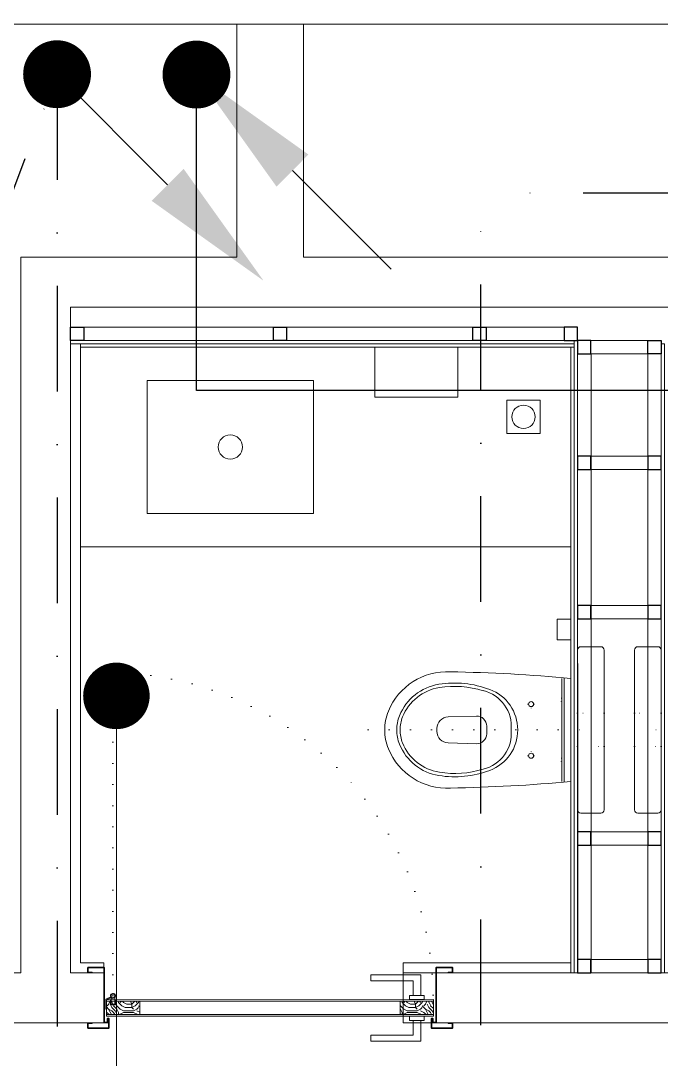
# Model space of a CAD drawing. Header units: metres. Extents: x -19121 to 152404, y -12107 to 29421.
# Drawn here: x 92605 to 92797.6, y 1819.1 to 2131.1 of the extents above; entities that cross this region are included whole.
import ezdxf

# ---------------------------------------------------------------- set-up
doc = ezdxf.new("R2010")
doc.units = ezdxf.units.M
doc.header["$LTSCALE"] = 50
doc.header["$MEASUREMENT"] = 0
for name, pattern in [('DASHDOT', [25.4, 12.7, -6.35, 0, -6.35]), ('DOT2', [0.125, 0, -0.125]), ('HIDDEN', [0.375, 0.25, -0.125])]:
    doc.linetypes.add(name, pattern=pattern)
doc.layers.get('0').update_dxf_attribs({"color": 9, "lineweight": 9})
for name, color, linetype, lineweight in [('00', 9, 'Continuous', 9), ('01', 9, 'Continuous', 9), ('06C @ 1', 9, 'Continuous', 9), ('09', 9, 'Continuous', 9), ('10', 9, 'Continuous', 9), ('12', 9, 'Continuous', 9), ('20', 9, 'DOT2', 9), ('21_mahal200', 9, 'Continuous', 9), ('40x40 profil', 3, 'Continuous', 9), ('Alçıpan', 2, 'Continuous', 9), ('E-KABLO', 7, 'Continuous', 30), ('E-OK', 3, 'Continuous', 30), ('SERAMİK', 9, 'Continuous', 9), ('TEFRİŞ', 9, 'Continuous', 9)]:
    doc.layers.add(name, color=color, linetype=linetype, lineweight=lineweight)
doc.styles.add('MuuM_TEXT-STANDART', font='ARIALN.TTF')
doc.dimstyles.new('MuuM_DIM200', dxfattribs={"dimscale": 20, "dimtxt": 2, "dimasz": 1, "dimexe": 1, "dimexo": 1, "dimgap": 1, "dimtad": 1, "dimdec": 1, "dimrnd": 0.5, "dimdsep": 46, "dimtxsty": 'MuuM_TEXT-STANDART', "dimblk": 'ARCHTICK', "dimcen": 0, "dimdle": 0.15, "dimclrd": 256, "dimclre": 256, "dimclrt": 256, "dimadec": 0, "dimazin": 0, "dimtfac": 5, "dimtdec": 1, "dimtix": 1, "dimtmove": 2, "dimatfit": 3, "dimldrblk": 'DOT', "dimfxl": 3, "dimfxlon": 1, "dimtolj": 1, "dimlwd": -1, "dimlwe": -1, "dimarcsym": 0})

# ---------------------------------------------------------------- blocks, each defined once
blk = doc.blocks.new('*U239')
at = {"layer": 'E-OK', "color": 3, "linetype": 'Continuous'}
blk.add_line((-97.78, -97.71), (0, 0), dxfattribs=at)
at = {"layer": 'E-OK', "color": 4, "linetype": 'Continuous', "const_width": 30}
blk.add_lwpolyline([(-15, 0, 1), (15, 0, 1)], format="xyb", close=True, dxfattribs=at)
at = {"layer": 'E-OK', "color": 3, "linetype": 'Continuous'}
blk.add_solid([(-83.64, -111.86), (-111.91, -83.57), (-182.66, -182.54)], dxfattribs=at)
blk = doc.blocks.new('*U241')
at = {"layer": 'E-OK', "color": 3, "linetype": 'Continuous'}
blk.add_line((84.88, 84.83), (172.11, 172), dxfattribs=at)
at = {"layer": 'E-OK', "color": 4, "linetype": 'Continuous', "const_width": 30}
blk.add_lwpolyline([(-15, 0, 1), (15, 0, 1)], format="xyb", close=True, dxfattribs=at)
at = {"layer": 'E-OK', "color": 3, "linetype": 'Continuous'}
blk.add_solid([(99.02, 70.68), (70.74, 98.97), (0, 0)], dxfattribs=at)
blk = doc.blocks.new('1.Bod.Ara.Sitatik Elk')
at = {"layer": '01'}
blk.add_lwpolyline([(8420, -6500), (8420, -6500), (8420, -6460), (8420, -6150), (9220, -6150), (9220, -6190), (8470, -6190), (8470, -6460), (9015, -6460), (9015, -6545), (9220, -6545), (9220, -6585), (8975, -6585), (8975, -6500), (8470, -6500), (8470, -6585), (8420, -6585), (8420, -6500)], close=True, dxfattribs=at)
blk = doc.blocks.new('_ArchTick')
at = {"color": 0, "linetype": 'ByBlock', "const_width": 0.15}
blk.add_lwpolyline([(-0.5, -0.5), (0.5, 0.5)], dxfattribs=at)
blk = doc.blocks.new('_Dot')
at = {"color": 0, "linetype": 'ByBlock', "lineweight": -2}
blk.add_line((-0.5, 0), (-1, 0), dxfattribs=at)
at = {"color": 0, "linetype": 'ByBlock', "const_width": 0.5}
blk.add_lwpolyline([(-0.25, 0, 1), (0.25, 0, 1)], format="xyb", close=True, dxfattribs=at)
blk = doc.blocks.new('p-kapı kolu')
for points in [[(2.2, 0), (2.2, -1.25), (-2.2, -1.25), (-2.2, 0), (2.2, 0)], [(1.225, -1.25), (1.225, -7.5), (-13.775, -7.5), (-13.775, -5.625), (-1.025, -5.625), (-1.025, -5.625), (-1.025, -1.25), (1.225, -1.25)]]:
    blk.add_lwpolyline(points)
blk = doc.blocks.new('K-AH-01')
at = {"layer": '09'}
h = blk.add_hatch(dxfattribs=at)
h.set_pattern_fill('LOGEND', color=256, scale=10, style=0)
h.set_pattern_definition([(7e-15, (-3944.073, -2726.897), (10, 10), [3, -7]), (7e-15, (-3944.073, -2726.397), (10, 10), [3, -7]), (7e-15, (-3943.573, -2725.397), (10, 10), [2, -8]), (7e-15, (-3943.073, -2724.397), (10, 10), [1.5, -8.5]), (7e-15, (-3943.073, -2723.397), (10, 10), [1, -9]), (7e-15, (-3945.573, -2722.397), (10, 10), [0.5, -2.5, 0.5, -6.5]), (7e-15, (-3944.073, -2721.897), (10, 10), [0.5, -4, 1.5, -4]), (7e-15, (-3942.073, -2721.397), (10, 10), [0.5, -0.5, 0.5, -8.5]), (7e-15, (-3942.573, -2720.897), (10, 10), [0.5, -9.5]), (7e-15, (-3943.073, -2719.897), (10, 10), [1.5, -8.5]), (7e-15, (-3943.073, -2718.897), (10, 10), [2, -8]), (7e-15, (-3943.573, -2717.897), (10, 10), [2.5, -3, 0.5, -4]), (90, (-3947.573, -2723.897), (-10, 10), [0.5, -1, 2.5, -6]), (90, (-3947.073, -2722.897), (-10, 10), [0.5, -0.5, 1.5, -7.5]), (90, (-3946.573, -2718.897), (-10, 10), [1, -9]), (90, (-3946.073, -2722.897), (-10, 10), [2, -3, 0.5, -4.5]), (90, (-3945.573, -2717.397), (-10, 10), [0.5, -9.5]), (90, (-3945.073, -2722.397), (-10, 10), [1.5, -8.5]), (90, (-3944.073, -2721.897), (-10, 10), [1, -9]), (90, (-3943.073, -2721.897), (-10, 10), [0.5, -1.5, 1.5, -6.5]), (90, (-3942.573, -2721.397), (-10, 10), [0.5, -9.5]), (90, (-3942.073, -2723.397), (-10, 10), [1.4, -8.6]), (90, (-3941.573, -2725.397), (-10, 10), [1, -9]), (90, (-3940.573, -2721.397), (-10, 10), [0.5, -9.5]), (90, (-3939.573, -2721.897), (-10, 10), [1.5, -8.5]), (90, (-3938.573, -2721.897), (-10, 10), [1.5, -8.5]), (45, (-3940.073, -2725.8966), (1e-15, 10), [0.7071, -0.7071, 0.7071, -12.020836]), (45, (-3942.073, -2723.3966), (1e-15, 10), [1.4142, -12.727936]), (45, (-3946.073, -2718.3966), (1e-15, 10), [1.4142, -12.727936]), (45, (-3944.073, -2720.8966), (1e-15, 10), [1.4142, -12.727936]), (45, (-3943.573, -2722.8966), (1e-15, 10), [1.4142, -12.727936]), (45, (-3940.573, -2724.8966), (1e-15, 10), [1.4142, -12.727936]), (45, (-3941.573, -2724.3966), (1e-15, 10), [2.12132, -12.020816]), (45, (-3944.573, -2719.8966), (1e-15, 10), [0.7071, -13.435036]), (45, (-3945.073, -2718.8966), (1e-15, 10), [0.7071, -13.435036]), (45, (-3941.073, -2718.8966), (1e-15, 10), [0.7071, -13.435036]), (45, (-3945.073, -2723.8966), (1e-15, 10), [0.7071, -13.435036]), (45, (-3939.573, -2720.3966), (1e-15, 10), [0.7071, -13.435036]), (45, (-3943.073, -2721.3966), (1e-15, 10), [0.7071, -13.435036]), (45, (-3942.073, -2720.3966), (1e-15, 10), [0.7071, -13.435036]), (135, (-3942.573, -2722.3966), (-10, 1e-15), [0.7071, -0.7071, 2.12132, -10.606616]), (135, (-3941.073, -2722.3966), (-10, 1e-15), [0.7071, -13.435036]), (135, (-3941.073, -2725.8966), (-10, 1e-15), [0.7071, -13.435036]), (135, (-3943.073, -2723.3966), (-10, 1e-15), [0.7071, -13.435036]), (135, (-3941.573, -2721.3966), (-10, 1e-15), [0.7071, -13.435036]), (135, (-3944.073, -2723.8966), (-10, 1e-15), [0.7071, -13.435036]), (135, (-3940.073, -2723.8966), (-10, 1e-15), [0.7071, -13.435036]), (135, (-3947.073, -2726.8966), (-10, 1e-15), [0.7071, -13.435036]), (135, (-3946.573, -2726.3966), (-10, 1e-15), [1.4142, -12.727936]), (135, (-3946.073, -2725.8966), (-10, 1e-15), [1.4142, -12.727936]), (135, (-3945.073, -2725.8966), (-10, 1e-15), [1.4142, -12.727936]), (135, (-3944.573, -2724.8966), (-10, 1e-15), [1.4142, -12.727936]), (135, (-3940.573, -2720.8966), (-10, 1e-15), [1.4142, -12.727936]), (135, (-3938.573, -2725.8966), (-10, 1e-15), [1.4142, -12.727936]), (135, (-3938.073, -2717.8966), (-10, 1e-15), [1.4142, -12.727936]), (135, (-3938.073, -2718.8966), (-10, 1e-15), [1.4142, -12.727936]), (135, (-3939.073, -2719.3966), (-10, 1e-15), [1.4142, -12.727936]), (135, (-3946.073, -2719.3966), (-10, 1e-15), [2.12132, -12.020816]), (135, (-3939.573, -2720.3966), (-10, 1e-15), [2.12132, -12.020816]), (26.56505, (-3945.0727, -2717.3966), (10, 4e-09), [1.118, -21.24268]), (26.56505, (-3945.0727, -2722.3966), (10, 4e-09), [1.118, -21.24268]), (26.56505, (-3944.0727, -2719.3966), (10, 4e-09), [1.118, -21.24268]), (26.56505, (-3941.0727, -2726.3966), (10, 4e-09), [1.118, -21.24268]), (26.56505, (-3941.5727, -2725.3966), (10, 4e-09), [1.118, -21.24268]), (26.56505, (-3944.5727, -2723.3966), (10, 4e-09), [1.118, -21.24268]), (26.56505, (-3944.5727, -2718.3966), (10, 4e-09), [1.118, -21.24268]), (26.56505, (-3941.5727, -2721.3966), (10, 4e-09), [2.236, -20.12468]), (63.43495, (-3941.5727, -2719.8966), (5e-10, 10), [1.118, -21.24268]), (63.43495, (-3940.0727, -2722.8966), (5e-10, 10), [1.118, -21.24268]), (63.43495, (-3945.0727, -2720.8966), (5e-10, 10), [1.118, -21.24268]), (63.43495, (-3947.0727, -2720.3966), (5e-10, 10), [1.118, -21.24268]), (63.43495, (-3941.0727, -2722.3966), (5e-10, 10), [1.118, -21.24268]), (63.43495, (-3942.0727, -2722.3966), (5e-10, 10), [1.118, -21.24268]), (63.43495, (-3946.0727, -2720.8966), (5e-10, 10), [2.236, -20.12468]), (63.43495, (-3938.5727, -2724.3966), (5e-10, 10), [2.236, -20.12468]), (63.43495, (-3939.5727, -2723.8966), (5e-10, 10), [2.236, -20.12468]), (116.56505, (-3947.5727, -2725.3966), (-4e-09, 10), [1.118, -21.24268]), (116.56505, (-3947.5727, -2719.8966), (-4e-09, 10), [1.118, -21.24268]), (116.56505, (-3945.5727, -2726.8966), (-4e-09, 10), [1.118, -21.24268]), (116.56505, (-3946.5727, -2717.8966), (-4e-09, 10), [1.118, -21.24268]), (116.56505, (-3945.5727, -2723.8966), (-4e-09, 10), [1.118, -21.24268]), (116.56505, (-3943.5727, -2722.8966), (-4e-09, 10), [1.118, -21.24268]), (116.56505, (-3942.5727, -2720.8966), (-4e-09, 10), [1.118, -21.24268]), (116.56505, (-3947.0727, -2724.8966), (3.2e-06, 10.0000016), [1.118, -21.24268]), (116.56505, (-3944.5727, -2723.3966), (-4e-09, 10), [1.118, -21.24268]), (116.56505, (-3941.5727, -2724.3966), (-4e-09, 10), [1.118, -21.24268]), (116.56505, (-3940.5727, -2723.3966), (-4e-09, 10), [1.118, -21.24268]), (116.56505, (-3938.5727, -2720.3966), (-4e-09, 10), [1.118, -21.24268]), (116.56505, (-3946.0727, -2717.3966), (-4e-09, 10), [1.118, -21.24268]), (116.56505, (-3947.5727, -2717.8966), (-4e-09, 10), [2.236, -20.12468]), (116.56505, (-3946.0727, -2724.8966), (-4e-09, 10), [2.236, -20.12468]), (153.43495, (-3947.5727, -2726.3966), (-10, 5e-10), [1.118, -21.24268]), (153.43495, (-3939.0727, -2726.8966), (-10, 5e-10), [1.118, -21.24268]), (153.43495, (-3939.5727, -2721.8966), (-10, 5e-10), [1.118, -21.24268]), (153.43495, (-3943.5727, -2725.3966), (-10, 5e-10), [1.118, -21.24268]), (153.43495, (-3944.0727, -2726.3966), (-10, 5e-10), [1.118, -21.24268]), (153.43495, (-3943.0727, -2724.3966), (-10, 5e-10), [1.118, -21.24268]), (153.43495, (-3940.0727, -2718.3966), (-10, 5e-10), [1.118, -21.24268]), (153.43495, (-3939.0727, -2717.8966), (-10, 5e-10), [2.236, -20.12468])])
h.paths.add_polyline_path([(10.77, 6.46), (10.77, 2.46), (0.77, 2.46), (0.77, 6.46)])
h = blk.add_hatch(dxfattribs=at)
h.set_pattern_fill('LOGEND', color=256, scale=10, style=0)
h.set_pattern_definition([(7e-15, (-3938.781, -2726.897), (10, 10), [3, -7]), (7e-15, (-3938.781, -2726.397), (10, 10), [3, -7]), (7e-15, (-3938.281, -2725.397), (10, 10), [2, -8]), (7e-15, (-3937.781, -2724.397), (10, 10), [1.5, -8.5]), (7e-15, (-3937.781, -2723.397), (10, 10), [1, -9]), (7e-15, (-3940.281, -2722.397), (10, 10), [0.5, -2.5, 0.5, -6.5]), (7e-15, (-3938.781, -2721.897), (10, 10), [0.5, -4, 1.5, -4]), (7e-15, (-3936.781, -2721.397), (10, 10), [0.5, -0.5, 0.5, -8.5]), (7e-15, (-3937.281, -2720.897), (10, 10), [0.5, -9.5]), (7e-15, (-3937.781, -2719.897), (10, 10), [1.5, -8.5]), (7e-15, (-3937.781, -2718.897), (10, 10), [2, -8]), (7e-15, (-3938.281, -2717.897), (10, 10), [2.5, -3, 0.5, -4]), (90, (-3942.281, -2723.897), (-10, 10), [0.5, -1, 2.5, -6]), (90, (-3941.781, -2722.897), (-10, 10), [0.5, -0.5, 1.5, -7.5]), (90, (-3941.281, -2718.897), (-10, 10), [1, -9]), (90, (-3940.781, -2722.897), (-10, 10), [2, -3, 0.5, -4.5]), (90, (-3940.281, -2717.397), (-10, 10), [0.5, -9.5]), (90, (-3939.781, -2722.397), (-10, 10), [1.5, -8.5]), (90, (-3938.781, -2721.897), (-10, 10), [1, -9]), (90, (-3937.781, -2721.897), (-10, 10), [0.5, -1.5, 1.5, -6.5]), (90, (-3937.281, -2721.397), (-10, 10), [0.5, -9.5]), (90, (-3936.781, -2723.397), (-10, 10), [1.4, -8.6]), (90, (-3936.281, -2725.397), (-10, 10), [1, -9]), (90, (-3935.281, -2721.397), (-10, 10), [0.5, -9.5]), (90, (-3934.281, -2721.897), (-10, 10), [1.5, -8.5]), (90, (-3933.281, -2721.897), (-10, 10), [1.5, -8.5]), (45, (-3934.781, -2725.8966), (1e-15, 10), [0.7071, -0.7071, 0.7071, -12.020836]), (45, (-3936.781, -2723.3966), (1e-15, 10), [1.4142, -12.727936]), (45, (-3940.781, -2718.3966), (1e-15, 10), [1.4142, -12.727936]), (45, (-3938.781, -2720.8966), (1e-15, 10), [1.4142, -12.727936]), (45, (-3938.281, -2722.8966), (1e-15, 10), [1.4142, -12.727936]), (45, (-3935.281, -2724.8966), (1e-15, 10), [1.4142, -12.727936]), (45, (-3936.281, -2724.3966), (1e-15, 10), [2.12132, -12.020816]), (45, (-3939.281, -2719.8966), (1e-15, 10), [0.7071, -13.435036]), (45, (-3939.781, -2718.8966), (1e-15, 10), [0.7071, -13.435036]), (45, (-3935.781, -2718.8966), (1e-15, 10), [0.7071, -13.435036]), (45, (-3939.781, -2723.8966), (1e-15, 10), [0.7071, -13.435036]), (45, (-3934.281, -2720.3966), (1e-15, 10), [0.7071, -13.435036]), (45, (-3937.781, -2721.3966), (1e-15, 10), [0.7071, -13.435036]), (45, (-3936.781, -2720.3966), (1e-15, 10), [0.7071, -13.435036]), (135, (-3937.281, -2722.3966), (-10, 1e-15), [0.7071, -0.7071, 2.12132, -10.606616]), (135, (-3935.781, -2722.3966), (-10, 1e-15), [0.7071, -13.435036]), (135, (-3935.781, -2725.8966), (-10, 1e-15), [0.7071, -13.435036]), (135, (-3937.781, -2723.3966), (-10, 1e-15), [0.7071, -13.435036]), (135, (-3936.281, -2721.3966), (-10, 1e-15), [0.7071, -13.435036]), (135, (-3938.781, -2723.8966), (-10, 1e-15), [0.7071, -13.435036]), (135, (-3934.781, -2723.8966), (-10, 1e-15), [0.7071, -13.435036]), (135, (-3941.781, -2726.8966), (-10, 1e-15), [0.7071, -13.435036]), (135, (-3941.281, -2726.3966), (-10, 1e-15), [1.4142, -12.727936]), (135, (-3940.781, -2725.8966), (-10, 1e-15), [1.4142, -12.727936]), (135, (-3939.781, -2725.8966), (-10, 1e-15), [1.4142, -12.727936]), (135, (-3939.281, -2724.8966), (-10, 1e-15), [1.4142, -12.727936]), (135, (-3935.281, -2720.8966), (-10, 1e-15), [1.4142, -12.727936]), (135, (-3933.281, -2725.8966), (-10, 1e-15), [1.4142, -12.727936]), (135, (-3932.781, -2717.8966), (-10, 1e-15), [1.4142, -12.727936]), (135, (-3932.781, -2718.8966), (-10, 1e-15), [1.4142, -12.727936]), (135, (-3933.781, -2719.3966), (-10, 1e-15), [1.4142, -12.727936]), (135, (-3940.781, -2719.3966), (-10, 1e-15), [2.12132, -12.020816]), (135, (-3934.281, -2720.3966), (-10, 1e-15), [2.12132, -12.020816]), (26.56505, (-3939.7813, -2717.3966), (10, 4e-09), [1.118, -21.24268]), (26.56505, (-3939.7813, -2722.3966), (10, 4e-09), [1.118, -21.24268]), (26.56505, (-3938.7813, -2719.3966), (10, 4e-09), [1.118, -21.24268]), (26.56505, (-3935.7813, -2726.3966), (10, 4e-09), [1.118, -21.24268]), (26.56505, (-3936.2813, -2725.3966), (10, 4e-09), [1.118, -21.24268]), (26.56505, (-3939.2813, -2723.3966), (10, 4e-09), [1.118, -21.24268]), (26.56505, (-3939.2813, -2718.3966), (10, 4e-09), [1.118, -21.24268]), (26.56505, (-3936.2813, -2721.3966), (10, 4e-09), [2.236, -20.12468]), (63.43495, (-3936.2813, -2719.8966), (5e-10, 10), [1.118, -21.24268]), (63.43495, (-3934.7813, -2722.8966), (5e-10, 10), [1.118, -21.24268]), (63.43495, (-3939.7813, -2720.8966), (5e-10, 10), [1.118, -21.24268]), (63.43495, (-3941.7813, -2720.3966), (5e-10, 10), [1.118, -21.24268]), (63.43495, (-3935.7813, -2722.3966), (5e-10, 10), [1.118, -21.24268]), (63.43495, (-3936.7813, -2722.3966), (5e-10, 10), [1.118, -21.24268]), (63.43495, (-3940.7813, -2720.8966), (5e-10, 10), [2.236, -20.12468]), (63.43495, (-3933.2813, -2724.3966), (5e-10, 10), [2.236, -20.12468]), (63.43495, (-3934.2813, -2723.8966), (5e-10, 10), [2.236, -20.12468]), (116.56505, (-3942.2813, -2725.3966), (-4e-09, 10), [1.118, -21.24268]), (116.56505, (-3942.2813, -2719.8966), (-4e-09, 10), [1.118, -21.24268]), (116.56505, (-3940.2813, -2726.8966), (-4e-09, 10), [1.118, -21.24268]), (116.56505, (-3941.2813, -2717.8966), (-4e-09, 10), [1.118, -21.24268]), (116.56505, (-3940.2813, -2723.8966), (-4e-09, 10), [1.118, -21.24268]), (116.56505, (-3938.2813, -2722.8966), (-4e-09, 10), [1.118, -21.24268]), (116.56505, (-3937.2813, -2720.8966), (-4e-09, 10), [1.118, -21.24268]), (116.56505, (-3941.7813, -2724.8966), (3.2e-06, 10.0000016), [1.118, -21.24268]), (116.56505, (-3939.2813, -2723.3966), (-4e-09, 10), [1.118, -21.24268]), (116.56505, (-3936.2813, -2724.3966), (-4e-09, 10), [1.118, -21.24268]), (116.56505, (-3935.2813, -2723.3966), (-4e-09, 10), [1.118, -21.24268]), (116.56505, (-3933.2813, -2720.3966), (-4e-09, 10), [1.118, -21.24268]), (116.56505, (-3940.7813, -2717.3966), (-4e-09, 10), [1.118, -21.24268]), (116.56505, (-3942.2813, -2717.8966), (-4e-09, 10), [2.236, -20.12468]), (116.56505, (-3940.7813, -2724.8966), (-4e-09, 10), [2.236, -20.12468]), (153.43495, (-3942.2813, -2726.3966), (-10, 5e-10), [1.118, -21.24268]), (153.43495, (-3933.7813, -2726.8966), (-10, 5e-10), [1.118, -21.24268]), (153.43495, (-3934.2813, -2721.8966), (-10, 5e-10), [1.118, -21.24268]), (153.43495, (-3938.2813, -2725.3966), (-10, 5e-10), [1.118, -21.24268]), (153.43495, (-3938.7813, -2726.3966), (-10, 5e-10), [1.118, -21.24268]), (153.43495, (-3937.7813, -2724.3966), (-10, 5e-10), [1.118, -21.24268]), (153.43495, (-3934.7813, -2718.3966), (-10, 5e-10), [1.118, -21.24268]), (153.43495, (-3933.7813, -2717.8966), (-10, 5e-10), [2.236, -20.12468])])
h.paths.add_polyline_path([(89.06, 2.47), (89.06, 6.46), (99.06, 6.47), (99.06, 2.47)])
at = {"layer": '10'}
for points in [[(-0.44, -1.7), (1.3, -1.7, 0.414214), (1.6, -1.4), (1.6, 1.1, 0.414214), (1.3, 1.4, 0.414214), (1, 1.1), (1, 0.2), (0.2, 0.2), (0.2, 16.4, 0.414214), (-0.1, 16.7), (-4.6, 16.7, 0.414214), (-4.9, 16.4), (-4.9, 15.3, 0.414214), (-4.6, 15), (-3.5, 15), (-3.5, 15.2), (-4.6, 15.2, -0.414214), (-4.7, 15.3), (-4.7, 16.4, -0.414214), (-4.6, 16.5), (-0.2, 16.5), (-0.1, 16.5, -0.414214), (0, 16.4), (0, 0), (1.2, 0), (1.2, 1.1, -0.414214), (1.3, 1.2, -0.414214), (1.4, 1.1), (1.4, -1.4, -0.414214), (1.3, -1.5), (-0.44, -1.5), (-4.6, -1.5, -0.414214), (-4.7, -1.4), (-4.7, -0.3, -0.414214), (-4.6, -0.2), (-3.5, -0.2), (-3.5, 0), (-4.6, 0, 0.414214), (-4.9, -0.3), (-4.9, -1.4, 0.414214), (-4.6, -1.7)], [(100.44, -1.7), (98.7, -1.7, -0.414214), (98.4, -1.4), (98.4, 1.1, -0.414214), (98.7, 1.4, -0.414214), (99, 1.1), (99, 0.2), (99.8, 0.2), (99.8, 16.4, -0.414214), (100.1, 16.7), (104.6, 16.7, -0.414214), (104.9, 16.4), (104.9, 15.3, -0.414214), (104.6, 15), (103.5, 15), (103.5, 15.2), (104.6, 15.2, 0.414214), (104.7, 15.3), (104.7, 16.4, 0.414214), (104.6, 16.5), (100.2, 16.5), (100.1, 16.5, 0.414214), (100, 16.4), (100, 0), (98.8, 0), (98.8, 1.1, 0.414214), (98.7, 1.2, 0.414214), (98.6, 1.1), (98.6, -1.4, 0.414214), (98.7, -1.5), (100.44, -1.5), (104.6, -1.5, 0.414214), (104.7, -1.4), (104.7, -0.3, 0.414214), (104.6, -0.2), (103.5, -0.2), (103.5, 0), (104.6, 0, -0.414214), (104.9, -0.3), (104.9, -1.4, -0.414214), (104.6, -1.7)], [(2.15, 7.6), (0.77, 6.96), (0.77, 4.09), (0.57, 4.09), (0.57, 7.09), (2.04, 7.77, -14.796002)]]:
    blk.add_lwpolyline(points, format="xyb", close=True, dxfattribs=at)
blk.add_circle((2.72, 8.09), 0.55, dxfattribs=at)
at = {"layer": '12'}
for points in [[(0.77, 6.46), (99.06, 6.47), (99.06, 6.97), (0.77, 6.96)], [(0.77, 2.46), (10.77, 2.46), (10.77, 6.46), (0.77, 6.46)], [(89.06, 2.46), (99.06, 2.46), (99.06, 6.47), (89.06, 6.47)], [(0.77, 2.46), (99.06, 2.46), (99.06, 1.96), (0.77, 1.96)]]:
    blk.add_lwpolyline(points, close=True, dxfattribs=at)
at = {"layer": '20'}
blk.add_lwpolyline([(2.72, 8.09), (2.72, 105.23)], dxfattribs=at)
at = {"layer": '20', "linetype": 'HIDDEN'}
for points in [[(1.97, 6.89), (1.97, 5.39), (3.47, 5.39), (3.47, 6.89)], [(2.17, 7.58), (2.17, 5.59), (3.27, 5.59), (3.27, 7.58)]]:
    blk.add_lwpolyline(points, dxfattribs=at)
at = {"layer": '20'}
blk.add_arc((0.77, 6.96), 98.29, 357.0842, 88.8632, dxfattribs=at)
at = {"layer": '06C @ 1', "xscale": -1, "rotation": 180}
blk.add_blockref('p-kapı kolu', (94.06, 6.97), dxfattribs=at)
at = {"layer": '06C @ 1'}
blk.add_blockref('p-kapı kolu', (94.06, 1.96), dxfattribs=at)
blk = doc.blocks.new('aaaaaaawwwwwwwwwwwaaaaaaadddddd')
at = {"layer": 'TEFRİŞ'}
for points in [[(62052.92, 78.32), (62200.37, 78.32), (62200.37, 138.32), (62052.92, 138.32)], [(62072.92, 88.32), (62122.92, 88.32), (62122.92, 128.32), (62072.92, 128.32)]]:
    blk.add_lwpolyline(points, close=True, dxfattribs=at)
blk.add_circle((62097.92, 108.32), 3.65, dxfattribs=at)
blk = doc.blocks.new('1.Bod.Ara.Mimari Elk')
at = {"layer": '00'}
for p, q in [((8605, -6570), (8605, -6785)), ((8620, -6785), (8620, -6585)), ((8605, -6785), (8565, -6785)), ((8630, -6785), (8620, -6785)), ((8630, -6800), (8630, -6785)), ((8565, -6800), (8630, -6800))]:
    blk.add_line(p, q, dxfattribs=at)
for points in [[(8670, -6500), (8670, -6570), (8605, -6570)], [(8690, -6500), (8690, -6570), (8975, -6570)], [(8950, -6585), (8620, -6585)], [(8850, -6800), (8720, -6800), (8720, -6785), (8850, -6785), (8850, -6800)]]:
    blk.add_lwpolyline(points, dxfattribs=at)
at = {"layer": '40x40 profil', "lineweight": 30}
for points in [[(8624, -6595), (8620, -6595), (8620, -6591), (8624, -6591)], [(8684.95, -6595), (8680.95, -6595), (8680.95, -6591), (8684.95, -6591)], [(8744.95, -6595), (8740.95, -6595), (8740.95, -6591), (8744.95, -6591)], [(8768.37, -6595), (8772.37, -6595), (8772.37, -6591), (8768.37, -6591)], [(8772.45, -6599), (8776.45, -6599), (8776.45, -6595), (8772.45, -6595)], [(8797.55, -6599), (8793.55, -6599), (8793.55, -6595), (8797.55, -6595)], [(8772.45, -6629.8), (8772.45, -6633.8), (8776.45, -6633.8), (8776.45, -6629.8)], [(8793.55, -6629.8), (8793.55, -6633.8), (8797.55, -6633.8), (8797.55, -6629.8)], [(8772.45, -6674.63), (8772.45, -6678.63), (8776.45, -6678.63), (8776.45, -6674.63)], [(8793.55, -6674.63), (8793.55, -6678.63), (8797.55, -6678.63), (8797.55, -6674.63)], [(8772.45, -6742.65), (8772.45, -6746.65), (8776.45, -6746.65), (8776.45, -6742.65)], [(8793.55, -6742.65), (8793.55, -6746.65), (8797.55, -6746.65), (8797.55, -6742.65)], [(8772.45, -6781), (8772.45, -6785), (8776.45, -6785), (8776.45, -6781)], [(8793.55, -6781), (8793.55, -6785), (8797.55, -6785), (8797.55, -6781)]]:
    blk.add_lwpolyline(points, close=True, dxfattribs=at)
at = {"layer": '40x40 profil'}
for points in [[(8772.37, -6591), (8772.37, -6595), (8624, -6595), (8624, -6591)], [(8776.45, -6595), (8793.55, -6595), (8793.55, -6599), (8776.45, -6599)], [(8772.45, -6599), (8776.49, -6599), (8776.49, -6785), (8772.53, -6785)], [(8793.55, -6785), (8797.55, -6785), (8797.55, -6599), (8793.55, -6599)], [(8751.18, -6622.93), (8761.18, -6622.93), (8761.18, -6612.93), (8751.18, -6612.93)], [(8776.45, -6629.8), (8793.55, -6629.8), (8793.55, -6633.8), (8776.45, -6633.8)], [(8776.45, -6674.63), (8793.55, -6674.63), (8793.55, -6678.63), (8776.45, -6678.63)], [(8776.45, -6742.65), (8793.55, -6742.65), (8793.55, -6746.65), (8776.45, -6746.65)], [(8776.45, -6781), (8793.55, -6781), (8793.55, -6785), (8776.45, -6785)]]:
    blk.add_lwpolyline(points, close=True, dxfattribs=at)
blk.add_circle((8756.18, -6617.93), 3.5, dxfattribs=at)
at = {"layer": 'Alçıpan'}
for points in [[(8620, -6595), (8771.45, -6595), (8771.45, -6596), (8620, -6596), (8620, -6595)], [(8772.45, -6595), (8772.45, -6785), (8771.45, -6785), (8771.45, -6595), (8772.45, -6595)], [(8798.55, -6596), (8798.55, -6785), (8797.55, -6785), (8797.55, -6596), (8798.55, -6596)]]:
    blk.add_lwpolyline(points, dxfattribs=at)
at = {"layer": 'SERAMİK'}
for points in [[(8630, -6785), (8620, -6785), (8620, -6596), (8623, -6596), (8623, -6782), (8623, -6782), (8630, -6782), (8630, -6785)], [(8623, -6596), (8771.45, -6596), (8771.45, -6597), (8623, -6597), (8623, -6596)], [(8771.45, -6597), (8771.45, -6785), (8770.45, -6785), (8770.45, -6597), (8771.45, -6597)], [(8720, -6785), (8770.45, -6785), (8770.45, -6782), (8720, -6782), (8720, -6785)]]:
    blk.add_lwpolyline(points, dxfattribs=at)
at = {"layer": 'TEFRİŞ'}
for p, q in [((8767.65, -6712), (8767.65, -6696.5)), ((8768.45, -6712), (8768.45, -6696.5)), ((8742.02, -6707.84), (8733.53, -6708.09)), ((8745.1, -6712), (8745.1, -6710.84)), ((8730.14, -6711.59), (8730.14, -6712)), ((8730.14, -6712), (8730.14, -6711.59)), ((8730.14, -6712), (8730.14, -6712.41)), ((8730.14, -6712.41), (8730.14, -6712)), ((8745.1, -6712), (8745.1, -6713.16)), ((8767.65, -6712), (8767.65, -6727.5)), ((8768.45, -6712), (8768.45, -6727.5)), ((8742.02, -6716.16), (8733.53, -6715.91))]:
    blk.add_line(p, q, dxfattribs=at)
at = {"layer": 'TEFRİŞ', "linetype": 'DOT2'}
for p, q in [((8757.36, -6704.25), (8758.45, -6704.25)), ((8758.45, -6705.51), (8758.45, -6703.05)), ((8759.54, -6704.25), (8758.45, -6704.25)), ((8709.45, -6712), (8775.45, -6712)), ((8859.55, -6712), (8793.55, -6712)), ((8757.36, -6719.75), (8758.45, -6719.75)), ((8758.45, -6718.49), (8758.45, -6720.95)), ((8759.54, -6719.75), (8758.45, -6719.75))]:
    blk.add_line(p, q, dxfattribs=at)
at = {"layer": 'TEFRİŞ'}
for points in [[(8711.45, -6597), (8736.45, -6597), (8736.45, -6612), (8711.45, -6612)], [(8751.18, -6612.93), (8751.18, -6622.93), (8761.18, -6622.93), (8761.18, -6612.93)], [(8766.26, -6678.7), (8766.26, -6684.9), (8770.44, -6684.9), (8770.44, -6678.7)]]:
    blk.add_lwpolyline(points, close=True, dxfattribs=at)
for points in [[(8772.42, -6688), (8772.42, -6736, 0.438618), (8773.42, -6737), (8779.42, -6737, 0.4666), (8780.42, -6736), (8780.42, -6688, 0.424537), (8779.42, -6687), (8773.42, -6687, 0.414214)], [(8789.55, -6688), (8789.55, -6736, 0.438618), (8790.55, -6737), (8796.55, -6737, 0.4666), (8797.55, -6736), (8797.55, -6688, 0.424537), (8796.55, -6687), (8790.55, -6687, 0.414214)], [(8770.45, -6727.5, -0.018163), (8734.19, -6729.47, -0.320529), (8715.54, -6717.63, -0.096396), (8714.45, -6712, -0.096396), (8715.54, -6706.38, -0.320529), (8734.19, -6694.53, -0.018163), (8770.45, -6696.5)]]:
    blk.add_lwpolyline(points, format="xyb", close=True, dxfattribs=at)
at = {"layer": 'TEFRİŞ', "linetype": 'DOT2'}
for points in [[(8772.46, -6703.5), (8767.46, -6703.5), (8767.46, -6702.5), (8772.46, -6702.5)], [(8797.53, -6703.5), (8802.53, -6703.5), (8802.53, -6702.5), (8797.53, -6702.5)], [(8772.46, -6721.5), (8767.46, -6721.5), (8767.46, -6720.5), (8772.46, -6720.5)], [(8797.53, -6721.5), (8802.53, -6721.5), (8802.53, -6720.5), (8797.53, -6720.5)]]:
    blk.add_lwpolyline(points, dxfattribs=at)
for points in [[(8780.42, -6707), (8772.42, -6707), (8772.42, -6717), (8780.42, -6717)], [(8797.55, -6707), (8789.55, -6707), (8789.55, -6717), (8797.55, -6717)]]:
    blk.add_lwpolyline(points, close=True, dxfattribs=at)
at = {"layer": 'TEFRİŞ'}
for centre, radius, start, end in [((8733.16, -6713.5), 15.4, 99.1281, 157.9757), ((8735.47, -6727.92), 30, 69.4201, 99.1281), ((8733.16, -6713.5), 14.4, 99.1281, 157.9757), ((8735.47, -6727.92), 29, 72.8727, 99.1281), ((8741.5, -6710.91), 11, 354.3176, 76.8067), ((8741.45, -6712), 13, 0, 69.4201), ((8758.45, -6704.25), 0.75, 90, 270), ((8758.45, -6704.25), 0.75, 270, 90), ((8729.45, -6712), 11.4, 157.9757, 180), ((8742.1, -6710.84), 3, 0, 91.707), ((8729.45, -6712), 10.4, 157.9757, 180), ((8733.64, -6711.59), 3.5, 91.707, 180), ((8729.45, -6712), 11.4, 180, 202.0243), ((8729.45, -6712), 10.4, 180, 202.0243), ((8733.64, -6712.41), 3.5, 180, 268.293), ((8742.1, -6713.16), 3, 268.293, 0), ((8741.5, -6713.09), 11, 283.1933, 5.6824), ((8741.45, -6712), 13, 290.5799, 0), ((8733.16, -6710.5), 15.4, 202.0243, 260.8719), ((8733.16, -6710.5), 14.4, 202.0243, 260.8719), ((8758.45, -6719.75), 0.75, 90, 270), ((8758.45, -6719.75), 0.75, 270, 90), ((8735.47, -6696.08), 30, 260.8719, 290.5799), ((8735.47, -6696.08), 29, 260.8719, 287.1273)]:
    blk.add_arc(centre, radius, start, end, dxfattribs=at)
blk.add_blockref('K-AH-01', (8630, -6800))
at = {"layer": '40x40 profil'}
blk.add_blockref('aaaaaaawwwwwwwwwwwaaaaaaadddddd', (-53429.92, -6735.32), dxfattribs=at)
at = {"layer": '21_mahal200'}
blk.add_leader([(8633.76, -6701.77), (8633.76, -7121.76)], dimstyle='MuuM_DIM200', override={"dimasz": 1, "dimfxl": 10}, dxfattribs=at)

msp = doc.modelspace()

# ---------------------------------------------------------------- linework, layer by layer
at = {"layer": 'E-KABLO', "color": 5, "linetype": 'Continuous', "ltscale": 0.05}
for p, q in [((92657.84, 2020), (92657.84, 2120)), ((93279.09, 2020), (92657.84, 2020))]:
    msp.add_line(p, q, dxfattribs=at)
at = {"layer": 'E-KABLO', "color": 4, "linetype": 'DASHDOT', "ltscale": 0.05}
for p, q in [((92565.5, 2115), (92615.62, 2115)), ((92595.13, 2060), (92615.92, 2115)), ((92615.92, 2115), (92615.92, 1540))]:
    msp.add_line(p, q, dxfattribs=at)
at = {"layer": 'E-KABLO', "color": 6, "linetype": 'DASHDOT', "ltscale": 0.05}
for p in [(92743.32, 1765.69), (92933.04, 2079.29)]:
    msp.add_line(p, (92743.32, 2079.29), dxfattribs=at)

# ---------------------------------------------------------------- block references
for name in ['1.Bod.Ara.Mimari Elk', '1.Bod.Ara.Sitatik Elk']:
    msp.add_blockref(name, (84000, 8630))
at = {"layer": 'E-OK', "xscale": -0.34, "yscale": 0.34, "zscale": 0.34}
msp.add_blockref('*U239', (92615.92, 2115), dxfattribs=at)
at = {"layer": 'E-OK', "xscale": -0.34, "yscale": 0.34, "zscale": 0.34, "rotation": 180}
msp.add_blockref('*U241', (92657.84, 2114.9), dxfattribs=at)

doc.saveas('drawing.dxf')
